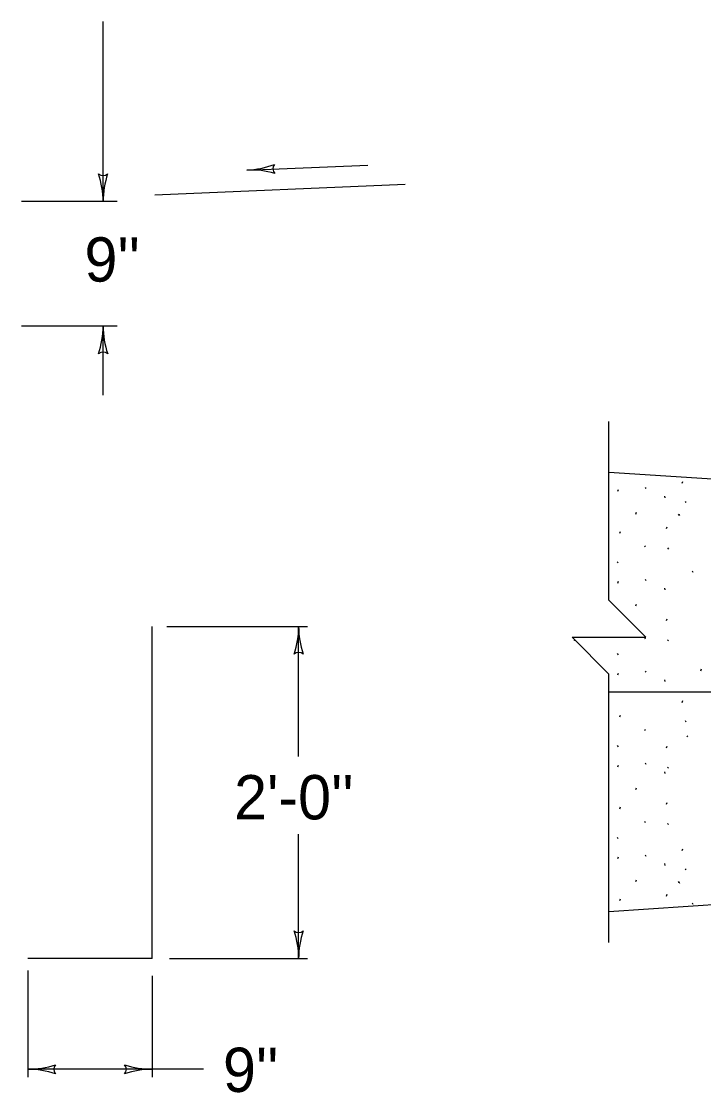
# Model space of a CAD drawing. Extents: x 997.6 to 1036.5, y 998.9 to 1022.6.
# Drawn here: x 1021.762 to 1024.843, y 1005.349 to 1010.186 of the extents above; entities that cross this region are included whole.
import ezdxf

# ---------------------------------------------------------------- set-up
doc = ezdxf.new("R2010")
doc.units = 0
doc.layers.add('Level 1', color=7, linetype='Continuous')

msp = doc.modelspace()

# ---------------------------------------------------------------- linework, layer by layer
at = {"layer": 'Level 1'}
for p, q in [((1022.1309, 1009.3724), (1022.1309, 1010.1857)), ((1022.7806, 1009.5145), (1023.3267, 1009.5372)), ((1022.364, 1009.403), (1023.4945, 1009.4501)), ((1022.1941, 1009.3724), (1021.762, 1009.3724)), ((1022.1941, 1008.8099), (1021.762, 1008.8099)), ((1022.1309, 1008.4977), (1022.1309, 1008.8099)), ((1025.2321, 1008.0953), (1024.4152, 1008.149)), ((1024.4557, 1008.0643), (1024.4592, 1008.0723)), ((1024.5789, 1008.0815), (1024.5825, 1008.0762)), ((1024.7461, 1008.1008), (1024.7497, 1008.1088)), ((1024.6668, 1008.042), (1024.6677, 1008.034)), ((1024.759, 1008.0185), (1024.7626, 1008.0132)), ((1024.5365, 1007.9613), (1024.5401, 1007.9693)), ((1024.7274, 1007.9613), (1024.731, 1007.956)), ((1024.731, 1007.9593), (1024.7346, 1007.954)), ((1024.4646, 1007.8751), (1024.4682, 1007.8831)), ((1024.6751, 1007.8955), (1024.6786, 1007.9035)), ((1024.5756, 1007.8183), (1024.5792, 1007.8129)), ((1024.6805, 1007.8087), (1024.6841, 1007.8033)), ((1024.4527, 1007.7456), (1024.4563, 1007.7403)), ((1024.7906, 1007.7045), (1024.7941, 1007.6992)), ((1024.4557, 1007.6495), (1024.4592, 1007.6575)), ((1024.5789, 1007.6668), (1024.5825, 1007.6614)), ((1024.6668, 1007.6272), (1024.6677, 1007.6193)), ((1024.5365, 1007.5465), (1024.5401, 1007.5545)), ((1024.6751, 1007.4807), (1024.6786, 1007.4887)), ((1022.3532, 1005.9541), (1022.3532, 1007.4541)), ((1022.4185, 1007.4541), (1023.0537, 1007.4541)), ((1023.014, 1006.867), (1023.014, 1007.4541)), ((1024.5756, 1007.4034), (1024.5792, 1007.3981)), ((1024.6805, 1007.3938), (1024.6841, 1007.3885)), ((1024.2576, 1007.3903), (1024.2587, 1007.3885)), ((1024.4527, 1007.3308), (1024.4563, 1007.3254)), ((1024.5789, 1007.2519), (1024.5825, 1007.2466)), ((1024.8296, 1007.2539), (1024.8331, 1007.2619)), ((1024.4557, 1007.2347), (1024.4592, 1007.2427)), ((1024.6668, 1007.2124), (1024.6677, 1007.2044)), ((1024.4152, 1007.1579), (1025.5975, 1007.1579)), ((1024.7461, 1007.1109), (1024.7497, 1007.1189)), ((1024.4646, 1007.0454), (1024.4682, 1007.0534)), ((1024.759, 1007.0287), (1024.7626, 1007.0233)), ((1024.5756, 1006.9886), (1024.5792, 1006.9833)), ((1024.767, 1006.96), (1024.7705, 1006.9547)), ((1024.4527, 1006.9159), (1024.4563, 1006.9106)), ((1024.6751, 1006.9057), (1024.6786, 1006.9137)), ((1024.4557, 1006.8199), (1024.4592, 1006.8278)), ((1024.5789, 1006.8371), (1024.5825, 1006.8318)), ((1024.6805, 1006.8188), (1024.6841, 1006.8135)), ((1024.6668, 1006.7976), (1024.6677, 1006.7896)), ((1024.5365, 1006.7168), (1024.5401, 1006.7248)), ((1024.4646, 1006.6306), (1024.4682, 1006.6386)), ((1024.6751, 1006.6511), (1024.6786, 1006.659)), ((1024.5756, 1006.5738), (1024.5792, 1006.5684)), ((1024.6805, 1006.5642), (1024.6841, 1006.5588)), ((1023.014, 1005.9541), (1023.014, 1006.5156)), ((1024.4527, 1006.5011), (1024.4563, 1006.4958)), ((1024.7461, 1006.4415), (1024.7497, 1006.4495)), ((1024.4557, 1006.4051), (1024.4592, 1006.4131)), ((1024.5789, 1006.4223), (1024.5825, 1006.4169)), ((1024.6668, 1006.3828), (1024.6677, 1006.3748)), ((1024.759, 1006.3592), (1024.7626, 1006.3539)), ((1024.5365, 1006.3021), (1024.5401, 1006.3101)), ((1024.7274, 1006.3021), (1024.731, 1006.2968)), ((1024.731, 1006.3), (1024.7346, 1006.2947)), ((1024.6751, 1006.2363), (1024.6786, 1006.2443)), ((1024.4152, 1006.1663), (1025.2321, 1006.2206)), ((1024.4646, 1006.2158), (1024.4682, 1006.2238)), ((1024.7906, 1006.2054), (1024.7941, 1006.2001)), ((1022.3532, 1005.9541), (1021.7907, 1005.9541)), ((1022.431, 1005.9541), (1023.0537, 1005.9541)), ((1021.7907, 1005.9002), (1021.7907, 1005.4177)), ((1022.3532, 1005.8762), (1022.3532, 1005.4177)), ((1022.3532, 1005.4541), (1021.7907, 1005.4541)), ((1022.5836, 1005.4541), (1022.3532, 1005.4541))]:
    msp.add_line(p, q, dxfattribs=at)
msp.add_lwpolyline([(1024.4152, 1006.026), (1024.4152, 1007.2383), (1024.2485, 1007.405), (1024.5818, 1007.405), (1024.4152, 1007.5717), (1024.4152, 1008.3793)], dxfattribs=at)
for centre, radius, start, end in [((1022.7643, 1009.9051), 0.3909, 272.3856, 291.0544), ((1022.9291, 1009.5206), 0.0313, 141.1602, 223.2769), ((1022.131, 1009.521), 0.0312, 228.7746, 310.8913), ((1021.7403, 1009.3724), 0.3906, 0, 18.6688), ((1022.5215, 1009.3724), 0.3906, 161.3472, 179.9939), ((1022.7643, 1009.9051), 0.3909, 272.3734, 272.3856), ((1022.7969, 1009.1239), 0.3909, 73.7327, 92.3795), ((1021.7403, 1009.3724), 0.3906, 359.9878, 0), ((1021.74, 1008.8099), 0.3909, 341.3472, 359.9939), ((1022.5219, 1008.8099), 0.3909, 179.9878, 180), ((1022.5219, 1008.8099), 0.3909, 180, 198.6688), ((1022.1309, 1008.6612), 0.0313, 48.7746, 130.8913), ((1022.6234, 1007.4541), 0.3906, 341.3312, 360), ((1022.6234, 1007.4541), 0.3906, 360, 0.0122), ((1023.4046, 1007.4541), 0.3906, 180.0061, 198.6528), ((1023.014, 1007.3055), 0.0312, 49.1087, 131.2254), ((1023.014, 1006.1026), 0.0312, 229.1087, 311.2254), ((1022.6234, 1005.9541), 0.3906, 0.0061, 18.6528), ((1023.4046, 1005.9541), 0.3906, 161.3312, 180), ((1023.4046, 1005.9541), 0.3906, 180, 180.0122), ((1021.7907, 1005.845), 0.3909, 270, 288.6688), ((1021.9393, 1005.454), 0.0313, 138.7746, 220.8913), ((1022.2045, 1005.4541), 0.0313, 318.7746, 40.8913), ((1022.3532, 1005.845), 0.3909, 251.3472, 269.9939), ((1021.7907, 1005.845), 0.3909, 269.9878, 270), ((1021.7907, 1005.0631), 0.3909, 71.3472, 89.9939), ((1022.3532, 1005.0631), 0.3909, 90, 108.6688), ((1022.3532, 1005.0631), 0.3909, 89.9878, 90)]:
    msp.add_arc(centre, radius, start, end, dxfattribs=at)

# ---------------------------------------------------------------- texts
for s, p in [("9''", (1022.0467, 1009.0109)), ("2'-0''", (1022.7227, 1006.5825)), ("9''", (1022.6722, 1005.3516))]:
    msp.add_text(s, height=0.2, dxfattribs=at).set_placement(p)

doc.saveas('drawing.dxf')
